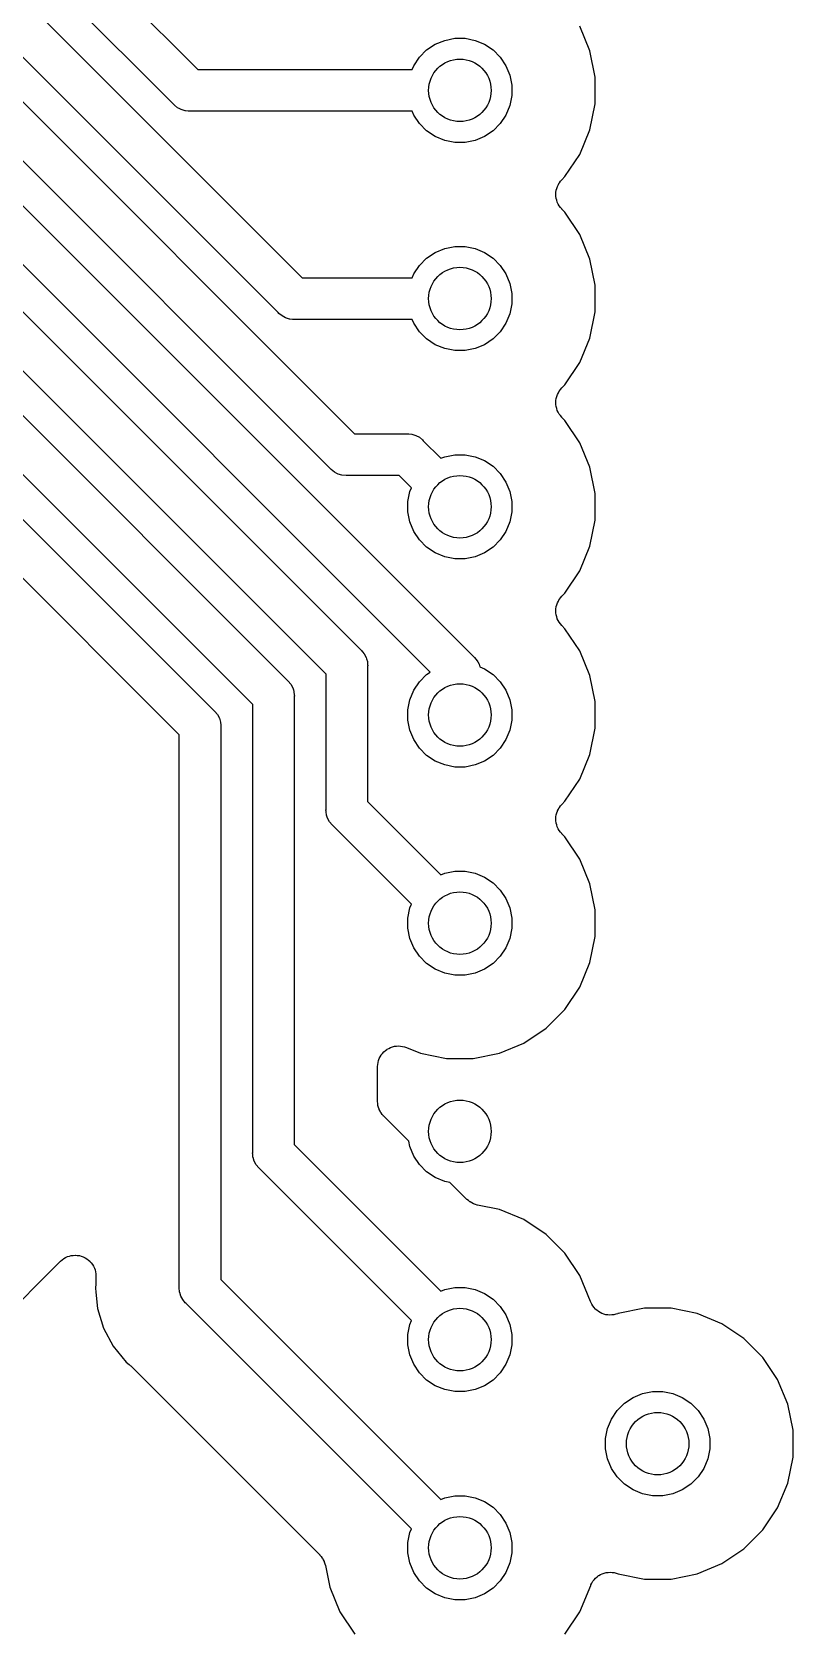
# Model space of a CAD drawing. Extents: x 4.8 to 7.88, y -6.14 to -3.94.
# Drawn here: x 7.4112 to 7.5551, y -5.0157 to -4.7134 of the extents above; entities that cross this region are included whole.
import ezdxf

# ---------------------------------------------------------------- set-up
doc = ezdxf.new("R2010")
doc.units = 0
doc.header["$MEASUREMENT"] = 0
doc.layers.add('BLACK', color=7, linetype='CONTINUOUS')

msp = doc.modelspace()

# ---------------------------------------------------------------- linework, layer by layer
at = {"layer": 'BLACK', "linetype": 'CONTINUOUS'}
for p, q in [((7.19291, -4.47081), (7.44258, -4.72047)), ((7.15926, -4.4764), (7.47223, -4.78937)), ((7.17904, -4.47656), (7.46232, -4.75984)), ((7.43802, -4.72706), (7.18633, -4.47536)), ((7.46768, -4.79595), (7.15267, -4.48095)), ((7.45777, -4.76643), (7.17245, -4.48111)), ((7.16139, -4.49815), (7.49477, -4.83153)), ((7.48653, -4.83442), (7.15684, -4.50473)), ((7.21211, -4.56893), (7.4734, -4.83023)), ((7.46682, -4.83478), (7.20755, -4.57552)), ((7.21333, -4.58978), (7.45953, -4.83598)), ((7.45295, -4.84053), (7.20878, -4.59636)), ((7.20758, -4.60365), (7.44566, -4.84173)), ((7.43907, -4.84628), (7.20303, -4.61024)), ((7.51673, -4.71694), (7.5148, -4.71229)), ((7.48448, -4.71814), (7.48585, -4.71676)), ((7.48585, -4.71676), (7.48746, -4.71569)), ((7.48746, -4.71569), (7.48926, -4.71495)), ((7.48926, -4.71495), (7.49116, -4.71457)), ((7.49116, -4.71457), (7.4931, -4.71457)), ((7.4931, -4.71457), (7.495, -4.71495)), ((7.495, -4.71495), (7.49679, -4.71569)), ((7.49679, -4.71569), (7.4984, -4.71676)), ((7.4984, -4.71676), (7.49977, -4.71814)), ((7.51772, -4.72189), (7.51673, -4.71694)), ((7.4831, -4.72047), (7.4834, -4.71975)), ((7.4834, -4.71975), (7.48448, -4.71814)), ((7.49977, -4.71814), (7.50085, -4.71975)), ((7.50085, -4.71975), (7.50159, -4.72154)), ((7.44258, -4.72047), (7.4831, -4.72047)), ((7.50159, -4.72154), (7.50197, -4.72344)), ((7.51772, -4.72693), (7.51772, -4.72189)), ((7.50197, -4.72538), (7.50159, -4.72728)), ((7.50197, -4.72344), (7.50197, -4.72538)), ((7.43815, -4.72721), (7.43802, -4.72706)), ((7.43875, -4.7277), (7.43815, -4.72721)), ((7.43907, -4.72787), (7.43875, -4.7277)), ((7.43943, -4.72806), (7.43907, -4.72787)), ((7.44017, -4.72829), (7.43943, -4.72806)), ((7.44024, -4.7283), (7.44017, -4.72829)), ((7.44075, -4.72835), (7.44024, -4.7283)), ((7.44094, -4.72837), (7.44075, -4.72835)), ((7.44075, -4.72835), (7.44075, -4.72835)), ((7.44114, -4.72835), (7.44094, -4.72837)), ((7.4831, -4.72835), (7.44114, -4.72835)), ((7.4834, -4.72907), (7.4831, -4.72835)), ((7.50159, -4.72728), (7.50085, -4.72907)), ((7.51673, -4.73187), (7.51772, -4.72693)), ((7.48448, -4.73068), (7.4834, -4.72907)), ((7.48585, -4.73205), (7.48448, -4.73068)), ((7.48746, -4.73313), (7.48585, -4.73205)), ((7.4984, -4.73205), (7.49679, -4.73313)), ((7.49977, -4.73068), (7.4984, -4.73205)), ((7.50085, -4.72907), (7.49977, -4.73068)), ((7.5148, -4.73653), (7.51673, -4.73187)), ((7.48926, -4.73387), (7.48746, -4.73313)), ((7.49116, -4.73425), (7.48926, -4.73387)), ((7.4931, -4.73425), (7.49116, -4.73425)), ((7.495, -4.73387), (7.4931, -4.73425)), ((7.49679, -4.73313), (7.495, -4.73387)), ((7.512, -4.74072), (7.5148, -4.73653)), ((7.51142, -4.74131), (7.512, -4.74072)), ((7.51026, -4.74405), (7.5103, -4.74369)), ((7.51026, -4.74407), (7.51026, -4.74405)), ((7.51026, -4.74408), (7.51026, -4.74407)), ((7.5103, -4.74445), (7.51026, -4.74408)), ((7.5103, -4.74369), (7.51034, -4.74332)), ((7.51034, -4.7433), (7.51035, -4.74329)), ((7.51034, -4.74332), (7.51034, -4.7433)), ((7.51035, -4.74329), (7.51046, -4.74294)), ((7.51046, -4.74294), (7.51056, -4.74258)), ((7.51056, -4.74258), (7.51057, -4.74257)), ((7.51057, -4.74257), (7.51058, -4.74256)), ((7.51058, -4.74256), (7.51075, -4.74223)), ((7.51075, -4.74223), (7.51093, -4.7419)), ((7.51093, -4.7419), (7.51094, -4.74189)), ((7.51094, -4.74188), (7.51118, -4.7416)), ((7.51094, -4.74189), (7.51094, -4.74188)), ((7.51118, -4.7416), (7.51142, -4.74131)), ((7.51033, -4.74482), (7.5103, -4.74445)), ((7.51033, -4.74483), (7.51033, -4.74482)), ((7.51033, -4.74485), (7.51033, -4.74483)), ((7.51044, -4.7452), (7.51033, -4.74485)), ((7.51054, -4.74556), (7.51044, -4.7452)), ((7.51055, -4.74557), (7.51054, -4.74556)), ((7.51055, -4.74558), (7.51055, -4.74557)), ((7.51073, -4.74591), (7.51055, -4.74558)), ((7.5109, -4.74624), (7.51073, -4.74591)), ((7.51091, -4.74625), (7.5109, -4.74624)), ((7.51091, -4.74626), (7.51091, -4.74625)), ((7.51115, -4.74655), (7.51091, -4.74626)), ((7.51138, -4.74684), (7.51115, -4.74655)), ((7.5114, -4.74686), (7.51138, -4.74684)), ((7.51142, -4.74688), (7.5114, -4.74686)), ((7.5114, -4.74686), (7.5114, -4.74686)), ((7.5114, -4.74686), (7.5114, -4.74686)), ((7.512, -4.74747), (7.51142, -4.74688)), ((7.5148, -4.75166), (7.512, -4.74747)), ((7.51673, -4.75632), (7.5148, -4.75166)), ((7.48448, -4.75751), (7.48585, -4.75613)), ((7.48585, -4.75613), (7.48746, -4.75506)), ((7.48746, -4.75506), (7.48926, -4.75432)), ((7.48926, -4.75432), (7.49116, -4.75394)), ((7.49116, -4.75394), (7.4931, -4.75394)), ((7.4931, -4.75394), (7.495, -4.75432)), ((7.495, -4.75432), (7.49679, -4.75506)), ((7.49679, -4.75506), (7.4984, -4.75613)), ((7.4984, -4.75613), (7.49977, -4.75751)), ((7.4831, -4.75984), (7.4834, -4.75912)), ((7.4834, -4.75912), (7.48448, -4.75751)), ((7.49977, -4.75751), (7.50085, -4.75912)), ((7.50085, -4.75912), (7.50159, -4.76091)), ((7.51772, -4.76126), (7.51673, -4.75632)), ((7.46232, -4.75984), (7.4831, -4.75984)), ((7.50159, -4.76091), (7.50197, -4.76281)), ((7.51772, -4.7663), (7.51772, -4.76126)), ((7.50197, -4.76475), (7.50159, -4.76665)), ((7.50197, -4.76281), (7.50197, -4.76475)), ((7.4579, -4.76658), (7.45777, -4.76643)), ((7.4585, -4.76707), (7.4579, -4.76658)), ((7.45918, -4.76743), (7.4585, -4.76707)), ((7.4597, -4.76759), (7.45918, -4.76743)), ((7.45992, -4.76766), (7.4597, -4.76759)), ((7.45999, -4.76767), (7.45992, -4.76766)), ((7.4605, -4.76772), (7.45999, -4.76767)), ((7.46069, -4.76774), (7.4605, -4.76772)), ((7.4605, -4.76772), (7.4605, -4.76772)), ((7.46089, -4.76772), (7.46069, -4.76774)), ((7.4831, -4.76772), (7.46089, -4.76772)), ((7.4834, -4.76844), (7.4831, -4.76772)), ((7.50159, -4.76665), (7.50085, -4.76844)), ((7.51673, -4.77124), (7.51772, -4.7663)), ((7.48448, -4.77005), (7.4834, -4.76844)), ((7.48585, -4.77142), (7.48448, -4.77005)), ((7.49977, -4.77005), (7.4984, -4.77142)), ((7.50085, -4.76844), (7.49977, -4.77005)), ((7.5148, -4.7759), (7.51673, -4.77124)), ((7.48746, -4.7725), (7.48585, -4.77142)), ((7.48926, -4.77324), (7.48746, -4.7725)), ((7.49116, -4.77362), (7.48926, -4.77324)), ((7.4931, -4.77362), (7.49116, -4.77362)), ((7.495, -4.77324), (7.4931, -4.77362)), ((7.49679, -4.7725), (7.495, -4.77324)), ((7.4984, -4.77142), (7.49679, -4.7725)), ((7.512, -4.78009), (7.5148, -4.7759)), ((7.51142, -4.78068), (7.512, -4.78009)), ((7.51026, -4.78342), (7.5103, -4.78306)), ((7.51026, -4.78344), (7.51026, -4.78342)), ((7.51026, -4.78345), (7.51026, -4.78344)), ((7.5103, -4.78382), (7.51026, -4.78345)), ((7.5103, -4.78306), (7.51034, -4.78269)), ((7.51034, -4.78267), (7.51035, -4.78266)), ((7.51034, -4.78269), (7.51034, -4.78267)), ((7.51035, -4.78266), (7.51046, -4.78231)), ((7.51046, -4.78231), (7.51056, -4.78195)), ((7.51056, -4.78195), (7.51057, -4.78194)), ((7.51057, -4.78194), (7.51058, -4.78193)), ((7.51058, -4.78193), (7.51075, -4.7816)), ((7.51075, -4.7816), (7.51093, -4.78127)), ((7.51093, -4.78127), (7.51094, -4.78126)), ((7.51094, -4.78125), (7.51118, -4.78096)), ((7.51094, -4.78126), (7.51094, -4.78125)), ((7.51118, -4.78096), (7.51142, -4.78068)), ((7.51033, -4.78419), (7.5103, -4.78382)), ((7.51033, -4.7842), (7.51033, -4.78419)), ((7.51033, -4.78422), (7.51033, -4.7842)), ((7.51044, -4.78457), (7.51033, -4.78422)), ((7.51054, -4.78493), (7.51044, -4.78457)), ((7.51055, -4.78494), (7.51054, -4.78493)), ((7.51055, -4.78495), (7.51055, -4.78494)), ((7.51073, -4.78528), (7.51055, -4.78495)), ((7.5109, -4.78561), (7.51073, -4.78528)), ((7.51091, -4.78562), (7.5109, -4.78561)), ((7.51091, -4.78563), (7.51091, -4.78562)), ((7.51115, -4.78592), (7.51091, -4.78563)), ((7.51138, -4.78621), (7.51115, -4.78592)), ((7.5114, -4.78623), (7.51138, -4.78621)), ((7.51142, -4.78625), (7.5114, -4.78623)), ((7.5114, -4.78623), (7.5114, -4.78623)), ((7.5114, -4.78623), (7.5114, -4.78623)), ((7.512, -4.78684), (7.51142, -4.78625)), ((7.47223, -4.78937), (7.48209, -4.78937)), ((7.48209, -4.78937), (7.48228, -4.78935)), ((7.48228, -4.78935), (7.48248, -4.78937)), ((7.48248, -4.78937), (7.48248, -4.78937)), ((7.48248, -4.78937), (7.48306, -4.78943)), ((7.48306, -4.78943), (7.4838, -4.78965)), ((7.5148, -4.79103), (7.512, -4.78684)), ((7.4838, -4.78965), (7.48448, -4.79002)), ((7.48448, -4.79002), (7.48508, -4.79051)), ((7.48508, -4.79051), (7.4852, -4.79066)), ((7.4852, -4.79066), (7.48853, -4.79399)), ((7.51673, -4.79569), (7.5148, -4.79103)), ((7.48853, -4.79399), (7.48926, -4.79369)), ((7.48926, -4.79369), (7.49116, -4.79331)), ((7.49116, -4.79331), (7.4931, -4.79331)), ((7.4931, -4.79331), (7.495, -4.79369)), ((7.495, -4.79369), (7.49679, -4.79443)), ((7.49679, -4.79443), (7.4984, -4.7955)), ((7.4984, -4.7955), (7.49977, -4.79688)), ((7.4678, -4.7961), (7.46768, -4.79595)), ((7.4684, -4.7966), (7.4678, -4.7961)), ((7.46885, -4.79683), (7.4684, -4.7966)), ((7.46909, -4.79696), (7.46885, -4.79683)), ((7.46983, -4.79719), (7.46909, -4.79696)), ((7.4706, -4.79726), (7.46983, -4.79719)), ((7.47079, -4.79724), (7.4706, -4.79726)), ((7.48065, -4.79724), (7.47079, -4.79724)), ((7.48296, -4.79955), (7.48065, -4.79724)), ((7.49977, -4.79688), (7.50085, -4.79849)), ((7.50085, -4.79849), (7.50159, -4.80028)), ((7.51772, -4.80063), (7.51673, -4.79569)), ((7.48228, -4.80218), (7.48266, -4.80028)), ((7.48266, -4.80028), (7.48296, -4.79955)), ((7.50159, -4.80028), (7.50197, -4.80218)), ((7.51772, -4.80567), (7.51772, -4.80063)), ((7.48228, -4.80412), (7.48228, -4.80218)), ((7.48266, -4.80602), (7.48228, -4.80412)), ((7.50197, -4.80412), (7.50159, -4.80602)), ((7.50197, -4.80218), (7.50197, -4.80412)), ((7.4834, -4.80781), (7.48266, -4.80602)), ((7.50159, -4.80602), (7.50085, -4.80781)), ((7.51673, -4.81061), (7.51772, -4.80567)), ((7.48448, -4.80942), (7.4834, -4.80781)), ((7.48585, -4.81079), (7.48448, -4.80942)), ((7.49977, -4.80942), (7.4984, -4.81079)), ((7.50085, -4.80781), (7.49977, -4.80942)), ((7.5148, -4.81527), (7.51673, -4.81061)), ((7.48746, -4.81187), (7.48585, -4.81079)), ((7.48926, -4.81261), (7.48746, -4.81187)), ((7.49116, -4.81299), (7.48926, -4.81261)), ((7.4931, -4.81299), (7.49116, -4.81299)), ((7.495, -4.81261), (7.4931, -4.81299)), ((7.49679, -4.81187), (7.495, -4.81261)), ((7.4984, -4.81079), (7.49679, -4.81187)), ((7.512, -4.81946), (7.5148, -4.81527)), ((7.51142, -4.82005), (7.512, -4.81946)), ((7.51026, -4.82279), (7.5103, -4.82243)), ((7.51026, -4.82281), (7.51026, -4.82279)), ((7.5103, -4.82243), (7.51034, -4.82206)), ((7.51034, -4.82204), (7.51035, -4.82203)), ((7.51034, -4.82206), (7.51034, -4.82204)), ((7.51035, -4.82203), (7.51046, -4.82168)), ((7.51046, -4.82168), (7.51056, -4.82132)), ((7.51056, -4.82132), (7.51057, -4.82131)), ((7.51057, -4.82131), (7.51058, -4.8213)), ((7.51058, -4.8213), (7.51075, -4.82097)), ((7.51075, -4.82097), (7.51093, -4.82064)), ((7.51093, -4.82064), (7.51094, -4.82063)), ((7.51094, -4.82062), (7.51118, -4.82034)), ((7.51094, -4.82063), (7.51094, -4.82062)), ((7.51118, -4.82034), (7.51142, -4.82005)), ((7.51026, -4.82282), (7.51026, -4.82281)), ((7.5103, -4.82319), (7.51026, -4.82282)), ((7.51033, -4.82356), (7.5103, -4.82319)), ((7.51033, -4.82357), (7.51033, -4.82356)), ((7.51033, -4.82359), (7.51033, -4.82357)), ((7.51044, -4.82394), (7.51033, -4.82359)), ((7.51054, -4.8243), (7.51044, -4.82394)), ((7.51055, -4.82431), (7.51054, -4.8243)), ((7.51055, -4.82432), (7.51055, -4.82431)), ((7.51073, -4.82465), (7.51055, -4.82432)), ((7.5109, -4.82498), (7.51073, -4.82465)), ((7.51091, -4.82499), (7.5109, -4.82498)), ((7.51091, -4.825), (7.51091, -4.82499)), ((7.51115, -4.82529), (7.51091, -4.825)), ((7.51138, -4.82558), (7.51115, -4.82529)), ((7.5114, -4.8256), (7.51138, -4.82558)), ((7.51142, -4.82562), (7.5114, -4.8256)), ((7.5114, -4.8256), (7.5114, -4.8256)), ((7.5114, -4.8256), (7.5114, -4.8256)), ((7.512, -4.82621), (7.51142, -4.82562)), ((7.5148, -4.8304), (7.512, -4.82621)), ((7.4734, -4.83023), (7.47355, -4.83036)), ((7.47355, -4.83036), (7.47368, -4.83051)), ((7.47368, -4.83051), (7.47368, -4.83051)), ((7.47368, -4.83051), (7.47373, -4.83057)), ((7.47373, -4.83057), (7.47405, -4.83095)), ((7.47405, -4.83095), (7.47441, -4.83164)), ((7.47441, -4.83164), (7.47449, -4.8319)), ((7.49477, -4.83153), (7.49492, -4.83166)), ((7.49492, -4.83166), (7.49542, -4.83226)), ((7.51673, -4.83506), (7.5148, -4.8304)), ((7.46682, -4.86033), (7.46682, -4.83478)), ((7.47449, -4.8319), (7.47464, -4.83238)), ((7.47464, -4.83238), (7.47465, -4.83247)), ((7.47465, -4.83247), (7.47469, -4.83296)), ((7.47469, -4.83296), (7.47469, -4.83296)), ((7.47469, -4.83296), (7.47471, -4.83315)), ((7.47471, -4.83315), (7.47469, -4.83335)), ((7.47469, -4.83335), (7.47469, -4.85889)), ((7.48448, -4.83625), (7.48585, -4.83487)), ((7.48585, -4.83487), (7.48653, -4.83442)), ((7.49542, -4.83226), (7.49552, -4.83246)), ((7.49552, -4.83246), (7.49578, -4.83294)), ((7.49578, -4.83294), (7.49593, -4.83344)), ((7.49593, -4.83344), (7.49679, -4.8338)), ((7.49679, -4.8338), (7.4984, -4.83487)), ((7.4984, -4.83487), (7.49977, -4.83625)), ((7.45953, -4.83598), (7.45968, -4.8361)), ((7.45968, -4.8361), (7.46017, -4.8367)), ((7.46017, -4.8367), (7.46054, -4.83739)), ((7.46054, -4.83739), (7.46066, -4.83778)), ((7.46066, -4.83778), (7.46076, -4.83811)), ((7.48266, -4.83965), (7.4834, -4.83786)), ((7.4834, -4.83786), (7.48448, -4.83625)), ((7.49977, -4.83625), (7.50085, -4.83786)), ((7.50085, -4.83786), (7.50159, -4.83965)), ((7.51772, -4.84), (7.51673, -4.83506)), ((7.45295, -4.92519), (7.45295, -4.84053)), ((7.46076, -4.83811), (7.46076, -4.83813)), ((7.46076, -4.83813), (7.46082, -4.83871)), ((7.46082, -4.83871), (7.46082, -4.83871)), ((7.46082, -4.83871), (7.46084, -4.8389)), ((7.46084, -4.8389), (7.46082, -4.83909)), ((7.46082, -4.83909), (7.46082, -4.92376)), ((7.48228, -4.84155), (7.48266, -4.83965)), ((7.50159, -4.83965), (7.50197, -4.84155)), ((7.51772, -4.84504), (7.51772, -4.84)), ((7.44566, -4.84173), (7.44581, -4.84185)), ((7.44581, -4.84185), (7.4463, -4.84245)), ((7.4463, -4.84245), (7.44666, -4.84313)), ((7.44666, -4.84313), (7.44681, -4.84361)), ((7.44681, -4.84361), (7.44688, -4.84385)), ((7.44688, -4.84385), (7.44689, -4.84387)), ((7.44689, -4.84387), (7.44695, -4.84445)), ((7.48228, -4.84349), (7.48228, -4.84155)), ((7.48266, -4.84539), (7.48228, -4.84349)), ((7.50197, -4.84349), (7.50159, -4.84539)), ((7.50197, -4.84155), (7.50197, -4.84349)), ((7.43907, -4.95069), (7.43907, -4.84628)), ((7.44695, -4.84445), (7.44695, -4.84445)), ((7.44695, -4.84445), (7.44696, -4.84465)), ((7.44696, -4.84465), (7.44695, -4.84484)), ((7.44695, -4.84484), (7.44695, -4.94925)), ((7.4834, -4.84718), (7.48266, -4.84539)), ((7.50159, -4.84539), (7.50085, -4.84718)), ((7.51673, -4.84998), (7.51772, -4.84504)), ((7.48448, -4.84879), (7.4834, -4.84718)), ((7.48585, -4.85016), (7.48448, -4.84879)), ((7.49977, -4.84879), (7.4984, -4.85016)), ((7.50085, -4.84718), (7.49977, -4.84879)), ((7.5148, -4.85464), (7.51673, -4.84998)), ((7.48746, -4.85124), (7.48585, -4.85016)), ((7.48926, -4.85198), (7.48746, -4.85124)), ((7.49116, -4.85236), (7.48926, -4.85198)), ((7.4931, -4.85236), (7.49116, -4.85236)), ((7.495, -4.85198), (7.4931, -4.85236)), ((7.49679, -4.85124), (7.495, -4.85198)), ((7.4984, -4.85016), (7.49679, -4.85124)), ((7.512, -4.85883), (7.5148, -4.85464)), ((7.47469, -4.85889), (7.48853, -4.87273)), ((7.51142, -4.85942), (7.512, -4.85883)), ((7.4668, -4.86052), (7.46682, -4.86033)), ((7.46682, -4.86071), (7.4668, -4.86052)), ((7.46685, -4.861), (7.46682, -4.86071)), ((7.46682, -4.86071), (7.46682, -4.86071)), ((7.46688, -4.86129), (7.46685, -4.861)), ((7.46693, -4.86147), (7.46688, -4.86129)), ((7.4671, -4.86203), (7.46693, -4.86147)), ((7.46747, -4.86272), (7.4671, -4.86203)), ((7.51026, -4.86216), (7.5103, -4.8618)), ((7.5103, -4.8618), (7.51034, -4.86143)), ((7.51034, -4.86141), (7.51035, -4.8614)), ((7.51034, -4.86143), (7.51034, -4.86141)), ((7.51035, -4.8614), (7.51046, -4.86105)), ((7.51046, -4.86105), (7.51056, -4.86069)), ((7.51056, -4.86069), (7.51057, -4.86068)), ((7.51057, -4.86068), (7.51058, -4.86067)), ((7.51058, -4.86067), (7.51075, -4.86034)), ((7.51075, -4.86034), (7.51093, -4.86001)), ((7.51093, -4.86001), (7.51094, -4.86)), ((7.51094, -4.85999), (7.51118, -4.85971)), ((7.51094, -4.86), (7.51094, -4.85999)), ((7.51118, -4.85971), (7.51142, -4.85942)), ((7.46796, -4.86332), (7.46747, -4.86272)), ((7.46811, -4.86344), (7.46796, -4.86332)), ((7.48296, -4.87829), (7.46811, -4.86344)), ((7.51026, -4.86218), (7.51026, -4.86216)), ((7.51026, -4.86219), (7.51026, -4.86218)), ((7.5103, -4.86256), (7.51026, -4.86219)), ((7.51033, -4.86293), (7.5103, -4.86256)), ((7.51033, -4.86294), (7.51033, -4.86293)), ((7.51033, -4.86296), (7.51033, -4.86294)), ((7.51044, -4.86331), (7.51033, -4.86296)), ((7.51054, -4.86367), (7.51044, -4.86331)), ((7.51055, -4.86368), (7.51054, -4.86367)), ((7.51055, -4.86369), (7.51055, -4.86368)), ((7.51073, -4.86402), (7.51055, -4.86369)), ((7.5109, -4.86435), (7.51073, -4.86402)), ((7.51091, -4.86436), (7.5109, -4.86435)), ((7.51091, -4.86437), (7.51091, -4.86436)), ((7.51115, -4.86466), (7.51091, -4.86437)), ((7.51138, -4.86495), (7.51115, -4.86466)), ((7.5114, -4.86497), (7.51138, -4.86495)), ((7.51142, -4.86499), (7.5114, -4.86497)), ((7.5114, -4.86497), (7.5114, -4.86497)), ((7.5114, -4.86497), (7.5114, -4.86497)), ((7.512, -4.86558), (7.51142, -4.86499)), ((7.5148, -4.86977), (7.512, -4.86558)), ((7.51673, -4.87443), (7.5148, -4.86977)), ((7.48853, -4.87273), (7.48926, -4.87243)), ((7.48926, -4.87243), (7.49116, -4.87205)), ((7.49116, -4.87205), (7.4931, -4.87205)), ((7.4931, -4.87205), (7.495, -4.87243)), ((7.495, -4.87243), (7.49679, -4.87317)), ((7.49679, -4.87317), (7.4984, -4.87424)), ((7.4984, -4.87424), (7.49977, -4.87562)), ((7.49977, -4.87562), (7.50085, -4.87723)), ((7.51772, -4.87937), (7.51673, -4.87443)), ((7.48228, -4.88092), (7.48266, -4.87902)), ((7.48266, -4.87902), (7.48296, -4.87829)), ((7.50085, -4.87723), (7.50159, -4.87902)), ((7.50159, -4.87902), (7.50197, -4.88092)), ((7.51772, -4.88441), (7.51772, -4.87937)), ((7.48228, -4.88286), (7.48228, -4.88092)), ((7.48266, -4.88476), (7.48228, -4.88286)), ((7.50197, -4.88286), (7.50159, -4.88476)), ((7.50197, -4.88092), (7.50197, -4.88286)), ((7.4834, -4.88655), (7.48266, -4.88476)), ((7.50159, -4.88476), (7.50085, -4.88655)), ((7.51673, -4.88935), (7.51772, -4.88441)), ((7.48448, -4.88816), (7.4834, -4.88655)), ((7.48585, -4.88953), (7.48448, -4.88816)), ((7.49977, -4.88816), (7.4984, -4.88953)), ((7.50085, -4.88655), (7.49977, -4.88816)), ((7.48746, -4.89061), (7.48585, -4.88953)), ((7.48926, -4.89135), (7.48746, -4.89061)), ((7.49116, -4.89173), (7.48926, -4.89135)), ((7.4931, -4.89173), (7.49116, -4.89173)), ((7.495, -4.89135), (7.4931, -4.89173)), ((7.49679, -4.89061), (7.495, -4.89135)), ((7.4984, -4.88953), (7.49679, -4.89061)), ((7.5148, -4.89401), (7.51673, -4.88935)), ((7.512, -4.8982), (7.5148, -4.89401)), ((7.50844, -4.90177), (7.512, -4.8982)), ((7.50425, -4.90457), (7.50844, -4.90177)), ((7.47689, -4.90749), (7.47707, -4.90716)), ((7.47707, -4.90716), (7.47724, -4.90683)), ((7.47724, -4.90683), (7.47725, -4.90682)), ((7.47725, -4.90682), (7.47726, -4.90681)), ((7.47726, -4.90681), (7.4775, -4.90653)), ((7.4775, -4.90653), (7.47774, -4.90624)), ((7.47774, -4.90623), (7.47775, -4.90622)), ((7.47774, -4.90624), (7.47774, -4.90623)), ((7.47775, -4.90622), (7.47804, -4.90599)), ((7.47804, -4.90599), (7.47833, -4.90575)), ((7.47833, -4.90575), (7.47834, -4.90575)), ((7.47834, -4.90575), (7.47835, -4.90574)), ((7.47835, -4.90574), (7.47868, -4.90557)), ((7.47868, -4.90557), (7.47901, -4.90539)), ((7.47901, -4.90539), (7.47902, -4.90539)), ((7.47902, -4.90539), (7.47903, -4.90539)), ((7.47903, -4.90539), (7.47939, -4.90528)), ((7.47939, -4.90528), (7.47975, -4.90517)), ((7.47975, -4.90517), (7.47976, -4.90517)), ((7.47976, -4.90517), (7.47977, -4.90517)), ((7.47977, -4.90517), (7.48014, -4.90514)), ((7.48014, -4.90514), (7.48051, -4.9051)), ((7.48051, -4.9051), (7.48052, -4.9051)), ((7.48052, -4.9051), (7.48053, -4.9051)), ((7.48053, -4.9051), (7.4809, -4.90514)), ((7.4809, -4.90514), (7.48128, -4.90518)), ((7.48128, -4.90518), (7.48129, -4.90518)), ((7.48129, -4.90518), (7.4813, -4.90518)), ((7.4813, -4.90518), (7.48165, -4.90529)), ((7.48165, -4.90529), (7.48201, -4.9054)), ((7.48201, -4.9054), (7.48466, -4.9065)), ((7.48466, -4.9065), (7.48961, -4.90748)), ((7.49465, -4.90748), (7.49959, -4.9065)), ((7.49959, -4.9065), (7.50425, -4.90457)), ((7.47657, -4.90898), (7.47661, -4.90861)), ((7.47657, -4.909), (7.47657, -4.90898)), ((7.47657, -4.90904), (7.47657, -4.909)), ((7.47657, -4.909), (7.47657, -4.909)), ((7.47657, -4.909), (7.47657, -4.909)), ((7.47657, -4.9156), (7.47657, -4.90904)), ((7.47661, -4.90861), (7.47665, -4.90824)), ((7.47665, -4.90822), (7.47677, -4.90786)), ((7.47665, -4.90823), (7.47665, -4.90822)), ((7.47665, -4.90824), (7.47665, -4.90823)), ((7.47677, -4.90786), (7.47688, -4.9075)), ((7.47688, -4.9075), (7.47689, -4.90749)), ((7.47688, -4.9075), (7.47688, -4.9075)), ((7.48961, -4.90748), (7.49465, -4.90748)), ((7.4766, -4.91597), (7.47657, -4.9156)), ((7.47663, -4.91633), (7.4766, -4.91597)), ((7.47664, -4.91635), (7.47663, -4.91633)), ((7.47664, -4.91637), (7.47664, -4.91635)), ((7.47675, -4.91672), (7.47664, -4.91637)), ((7.47685, -4.91706), (7.47675, -4.91672)), ((7.47686, -4.91708), (7.47685, -4.91706)), ((7.47686, -4.9171), (7.47686, -4.91708)), ((7.47704, -4.91742), (7.47686, -4.9171)), ((7.4772, -4.91775), (7.47704, -4.91742)), ((7.47722, -4.91776), (7.4772, -4.91775)), ((7.47723, -4.91778), (7.47722, -4.91776)), ((7.47745, -4.91806), (7.47723, -4.91778)), ((7.47768, -4.91835), (7.47745, -4.91806)), ((7.47771, -4.91838), (7.47768, -4.91835)), ((7.47772, -4.91839), (7.47771, -4.91838)), ((7.47771, -4.91838), (7.47771, -4.91838)), ((7.47771, -4.91838), (7.47771, -4.91838)), ((7.48246, -4.92313), (7.47772, -4.91839)), ((7.45293, -4.92539), (7.45295, -4.92519)), ((7.45295, -4.92558), (7.45293, -4.92539)), ((7.45299, -4.92599), (7.45295, -4.92558)), ((7.45295, -4.92558), (7.45295, -4.92558)), ((7.46082, -4.92376), (7.48853, -4.95147)), ((7.48266, -4.92413), (7.48246, -4.92313)), ((7.4834, -4.92592), (7.48266, -4.92413)), ((7.453, -4.92616), (7.45299, -4.92599)), ((7.45302, -4.92622), (7.453, -4.92616)), ((7.45323, -4.9269), (7.45302, -4.92622)), ((7.45359, -4.92758), (7.45323, -4.9269)), ((7.45409, -4.92818), (7.45359, -4.92758)), ((7.45424, -4.92831), (7.45409, -4.92818)), ((7.48296, -4.95703), (7.45424, -4.92831)), ((7.48448, -4.92753), (7.4834, -4.92592)), ((7.48585, -4.92891), (7.48448, -4.92753)), ((7.48746, -4.92998), (7.48585, -4.92891)), ((7.48926, -4.93072), (7.48746, -4.92998)), ((7.49026, -4.93092), (7.48926, -4.93072)), ((7.49346, -4.93413), (7.49026, -4.93092)), ((7.49374, -4.93436), (7.49346, -4.93413)), ((7.49402, -4.93459), (7.49374, -4.93436)), ((7.49404, -4.9346), (7.49402, -4.93459)), ((7.49406, -4.93461), (7.49404, -4.9346)), ((7.49437, -4.93479), (7.49406, -4.93461)), ((7.49469, -4.93496), (7.49437, -4.93479)), ((7.49471, -4.93497), (7.49469, -4.93496)), ((7.49473, -4.93498), (7.49471, -4.93497)), ((7.49508, -4.93508), (7.49473, -4.93498)), ((7.49542, -4.93519), (7.49508, -4.93508)), ((7.49547, -4.9352), (7.49542, -4.93519)), ((7.49548, -4.9352), (7.49547, -4.9352)), ((7.49547, -4.9352), (7.49547, -4.9352)), ((7.49547, -4.9352), (7.49547, -4.9352)), ((7.49959, -4.93602), (7.49548, -4.9352)), ((7.50425, -4.93795), (7.49959, -4.93602)), ((7.50844, -4.94075), (7.50425, -4.93795)), ((7.512, -4.94432), (7.50844, -4.94075)), ((7.39554, -4.96688), (7.4166, -4.94582)), ((7.4166, -4.94582), (7.41663, -4.94579)), ((7.41663, -4.94579), (7.41664, -4.94578)), ((7.41663, -4.94579), (7.41663, -4.94579)), ((7.41663, -4.94579), (7.41663, -4.94579)), ((7.41664, -4.94578), (7.41694, -4.94554)), ((7.41694, -4.94554), (7.41723, -4.94531)), ((7.41723, -4.94531), (7.41724, -4.9453)), ((7.41724, -4.9453), (7.41758, -4.94512)), ((7.41724, -4.9453), (7.41724, -4.9453)), ((7.41758, -4.94512), (7.41791, -4.94495)), ((7.41791, -4.94495), (7.41792, -4.94495)), ((7.41792, -4.94495), (7.41829, -4.94484)), ((7.41792, -4.94495), (7.41792, -4.94495)), ((7.41829, -4.94484), (7.41865, -4.94474)), ((7.41865, -4.94474), (7.41866, -4.94473)), ((7.41866, -4.94473), (7.41903, -4.9447)), ((7.41866, -4.94473), (7.41866, -4.94473)), ((7.41903, -4.9447), (7.41941, -4.94467)), ((7.41941, -4.94467), (7.41942, -4.94467)), ((7.41942, -4.94467), (7.41943, -4.94467)), ((7.41943, -4.94467), (7.41979, -4.94471)), ((7.41979, -4.94471), (7.42018, -4.94475)), ((7.42018, -4.94475), (7.42018, -4.94475)), ((7.42018, -4.94475), (7.42019, -4.94475)), ((7.42019, -4.94475), (7.42055, -4.94486)), ((7.42055, -4.94486), (7.42091, -4.94497)), ((7.42091, -4.94497), (7.42092, -4.94498)), ((7.42092, -4.94498), (7.42092, -4.94498)), ((7.42092, -4.94498), (7.42126, -4.94516)), ((7.42126, -4.94516), (7.42159, -4.94534)), ((7.42159, -4.94534), (7.42159, -4.94534)), ((7.42159, -4.94534), (7.4216, -4.94535)), ((7.4216, -4.94535), (7.4219, -4.94559)), ((7.4219, -4.94559), (7.42218, -4.94583)), ((7.42218, -4.94583), (7.42218, -4.94583)), ((7.42218, -4.94583), (7.42219, -4.94584)), ((7.42219, -4.94584), (7.42243, -4.94614)), ((7.42243, -4.94614), (7.42267, -4.94642)), ((7.42267, -4.94642), (7.42267, -4.94643)), ((7.42267, -4.94643), (7.42267, -4.94644)), ((7.42267, -4.94644), (7.42285, -4.94677)), ((7.42285, -4.94677), (7.42303, -4.9471)), ((7.5148, -4.94851), (7.512, -4.94432)), ((7.42303, -4.9471), (7.42303, -4.94711)), ((7.42303, -4.94711), (7.42303, -4.94711)), ((7.42303, -4.94711), (7.42314, -4.94747)), ((7.42314, -4.94747), (7.42325, -4.94784)), ((7.42325, -4.94784), (7.42325, -4.94784)), ((7.42325, -4.94784), (7.42325, -4.94785)), ((7.42325, -4.94785), (7.42329, -4.94822)), ((7.42329, -4.94822), (7.42332, -4.9486)), ((7.42332, -4.94978), (7.4233, -4.94994)), ((7.42332, -4.9486), (7.42332, -4.94972)), ((7.42332, -4.94972), (7.42332, -4.94978)), ((7.44695, -4.94925), (7.48853, -4.99084)), ((7.51685, -4.95345), (7.5148, -4.94851)), ((7.4233, -4.95011), (7.42323, -4.95088)), ((7.42323, -4.95088), (7.4233, -4.95166)), ((7.4233, -4.94994), (7.4233, -4.95011)), ((7.4233, -4.95166), (7.42361, -4.95474)), ((7.43905, -4.95088), (7.43907, -4.95069)), ((7.43907, -4.95108), (7.43905, -4.95088)), ((7.4391, -4.95132), (7.43907, -4.95108)), ((7.43907, -4.95108), (7.43907, -4.95108)), ((7.43913, -4.95165), (7.4391, -4.95132)), ((7.43915, -4.95172), (7.43913, -4.95165)), ((7.43935, -4.9524), (7.43915, -4.95172)), ((7.43972, -4.95308), (7.43935, -4.9524)), ((7.48853, -4.95147), (7.48926, -4.95117)), ((7.48926, -4.95117), (7.49116, -4.95079)), ((7.49116, -4.95079), (7.4931, -4.95079)), ((7.4931, -4.95079), (7.495, -4.95117)), ((7.495, -4.95117), (7.49679, -4.95191)), ((7.49679, -4.95191), (7.4984, -4.95298)), ((7.42361, -4.95474), (7.42473, -4.95845)), ((7.44021, -4.95368), (7.43972, -4.95308)), ((7.44036, -4.9538), (7.44021, -4.95368)), ((7.48296, -4.9964), (7.44036, -4.9538)), ((7.4984, -4.95298), (7.49977, -4.95436)), ((7.49977, -4.95436), (7.50085, -4.95597)), ((7.51688, -4.95356), (7.51685, -4.95345)), ((7.51689, -4.95357), (7.51688, -4.95356)), ((7.51689, -4.95358), (7.51689, -4.95357)), ((7.51707, -4.95391), (7.51689, -4.95358)), ((7.51724, -4.95424), (7.51707, -4.95391)), ((7.51725, -4.95425), (7.51724, -4.95424)), ((7.51725, -4.95426), (7.51725, -4.95425)), ((7.51749, -4.95455), (7.51725, -4.95426)), ((7.51772, -4.95484), (7.51749, -4.95455)), ((7.51773, -4.95485), (7.51772, -4.95484)), ((7.51774, -4.95486), (7.51773, -4.95485)), ((7.51803, -4.95509), (7.51774, -4.95486)), ((7.51831, -4.95533), (7.51803, -4.95509)), ((7.51832, -4.95534), (7.51831, -4.95533)), ((7.51833, -4.95535), (7.51832, -4.95534)), ((7.51866, -4.95553), (7.51833, -4.95535)), ((7.51899, -4.9557), (7.51866, -4.95553)), ((7.519, -4.95571), (7.51899, -4.9557)), ((7.51901, -4.95571), (7.519, -4.95571)), ((7.51937, -4.95582), (7.51901, -4.95571)), ((7.51972, -4.95593), (7.51937, -4.95582)), ((7.52163, -4.95584), (7.52127, -4.95595)), ((7.52199, -4.95574), (7.52163, -4.95584)), ((7.52201, -4.95573), (7.52199, -4.95574)), ((7.52204, -4.95572), (7.52201, -4.95573)), ((7.52201, -4.95573), (7.52201, -4.95573)), ((7.52201, -4.95573), (7.52201, -4.95573)), ((7.52206, -4.95571), (7.52204, -4.95572)), ((7.52701, -4.95472), (7.52206, -4.95571)), ((7.53205, -4.95472), (7.52701, -4.95472)), ((7.53699, -4.95571), (7.53205, -4.95472)), ((7.54165, -4.95764), (7.53699, -4.95571)), ((7.42473, -4.95845), (7.42656, -4.96187)), ((7.48228, -4.95966), (7.48266, -4.95776)), ((7.48266, -4.95776), (7.48296, -4.95703)), ((7.50085, -4.95597), (7.50159, -4.95776)), ((7.50159, -4.95776), (7.50197, -4.95966)), ((7.51973, -4.95593), (7.51972, -4.95593)), ((7.51974, -4.95594), (7.51973, -4.95593)), ((7.52011, -4.95598), (7.51974, -4.95594)), ((7.52048, -4.95602), (7.52011, -4.95598)), ((7.52049, -4.95602), (7.52048, -4.95602)), ((7.52051, -4.95602), (7.52049, -4.95602)), ((7.52088, -4.95598), (7.52051, -4.95602)), ((7.52125, -4.95595), (7.52088, -4.95598)), ((7.52126, -4.95595), (7.52125, -4.95595)), ((7.52127, -4.95595), (7.52126, -4.95595)), ((7.54584, -4.96044), (7.54165, -4.95764)), ((7.42656, -4.96187), (7.42902, -4.96487)), ((7.48228, -4.9616), (7.48228, -4.95966)), ((7.48266, -4.9635), (7.48228, -4.9616)), ((7.50197, -4.9616), (7.50159, -4.9635)), ((7.50197, -4.95966), (7.50197, -4.9616)), ((7.54941, -4.964), (7.54584, -4.96044)), ((7.42902, -4.96487), (7.42962, -4.96536)), ((7.4834, -4.96529), (7.48266, -4.9635)), ((7.50159, -4.9635), (7.50085, -4.96529)), ((7.55221, -4.96819), (7.54941, -4.964)), ((7.42962, -4.96536), (7.42967, -4.9654)), ((7.42967, -4.9654), (7.42978, -4.96552)), ((7.42978, -4.96552), (7.42991, -4.96562)), ((7.42991, -4.96562), (7.46562, -5.00134)), ((7.48448, -4.9669), (7.4834, -4.96529)), ((7.48585, -4.96828), (7.48448, -4.9669)), ((7.49977, -4.9669), (7.4984, -4.96828)), ((7.50085, -4.96529), (7.49977, -4.9669)), ((7.48746, -4.96935), (7.48585, -4.96828)), ((7.48926, -4.97009), (7.48746, -4.96935)), ((7.49116, -4.97047), (7.48926, -4.97009)), ((7.4931, -4.97047), (7.49116, -4.97047)), ((7.495, -4.97009), (7.4931, -4.97047)), ((7.49679, -4.96935), (7.495, -4.97009)), ((7.4984, -4.96828), (7.49679, -4.96935)), ((7.52487, -4.97159), (7.52666, -4.97085)), ((7.52666, -4.97085), (7.52856, -4.97047)), ((7.52856, -4.97047), (7.5305, -4.97047)), ((7.5305, -4.97047), (7.5324, -4.97085)), ((7.5324, -4.97085), (7.53419, -4.97159)), ((7.55413, -4.97285), (7.55221, -4.96819)), ((7.52188, -4.97404), (7.52325, -4.97267)), ((7.52325, -4.97267), (7.52487, -4.97159)), ((7.53419, -4.97159), (7.5358, -4.97267)), ((7.5358, -4.97267), (7.53717, -4.97404)), ((7.55512, -4.97779), (7.55413, -4.97285)), ((7.52006, -4.97744), (7.52081, -4.97565)), ((7.52081, -4.97565), (7.52188, -4.97404)), ((7.53717, -4.97404), (7.53825, -4.97565)), ((7.53825, -4.97565), (7.53899, -4.97744)), ((7.51969, -4.97935), (7.52006, -4.97744)), ((7.51969, -4.98128), (7.51969, -4.97935)), ((7.53899, -4.97744), (7.53937, -4.97935)), ((7.53937, -4.97935), (7.53937, -4.98128)), ((7.55512, -4.98284), (7.55512, -4.97779)), ((7.52006, -4.98319), (7.51969, -4.98128)), ((7.53937, -4.98128), (7.53899, -4.98319)), ((7.55413, -4.98778), (7.55512, -4.98284)), ((7.52081, -4.98498), (7.52006, -4.98319)), ((7.52188, -4.98659), (7.52081, -4.98498)), ((7.53825, -4.98498), (7.53717, -4.98659)), ((7.53899, -4.98319), (7.53825, -4.98498)), ((7.52325, -4.98796), (7.52188, -4.98659)), ((7.52487, -4.98904), (7.52325, -4.98796)), ((7.52666, -4.98978), (7.52487, -4.98904)), ((7.53419, -4.98904), (7.5324, -4.98978)), ((7.5358, -4.98796), (7.53419, -4.98904)), ((7.53717, -4.98659), (7.5358, -4.98796)), ((7.55221, -4.99244), (7.55413, -4.98778)), ((7.48853, -4.99084), (7.48926, -4.99054)), ((7.48926, -4.99054), (7.49116, -4.99016)), ((7.49116, -4.99016), (7.4931, -4.99016)), ((7.4931, -4.99016), (7.495, -4.99054)), ((7.495, -4.99054), (7.49679, -4.99128)), ((7.49679, -4.99128), (7.4984, -4.99235)), ((7.52856, -4.99016), (7.52666, -4.98978)), ((7.5305, -4.99016), (7.52856, -4.99016)), ((7.5324, -4.98978), (7.5305, -4.99016)), ((7.4984, -4.99235), (7.49977, -4.99373)), ((7.49977, -4.99373), (7.50085, -4.99534)), ((7.54941, -4.99663), (7.55221, -4.99244)), ((7.48228, -4.99903), (7.48266, -4.99713)), ((7.48266, -4.99713), (7.48296, -4.9964)), ((7.50085, -4.99534), (7.50159, -4.99713)), ((7.50159, -4.99713), (7.50197, -4.99903)), ((7.54584, -5.00019), (7.54941, -4.99663)), ((7.48228, -5.00097), (7.48228, -4.99903)), ((7.48266, -5.00287), (7.48228, -5.00097)), ((7.50197, -5.00097), (7.50159, -5.00287)), ((7.50197, -4.99903), (7.50197, -5.00097)), ((7.54165, -5.00299), (7.54584, -5.00019)), ((7.46562, -5.00134), (7.46563, -5.00134)), ((7.46563, -5.00134), (7.46563, -5.00134)), ((7.46563, -5.00134), (7.46563, -5.00134)), ((7.46563, -5.00134), (7.46566, -5.00138)), ((7.46566, -5.00138), (7.46589, -5.00166)), ((7.46589, -5.00166), (7.46612, -5.00194)), ((7.46612, -5.00194), (7.46613, -5.00196)), ((7.46613, -5.00196), (7.46614, -5.00198)), ((7.46614, -5.00198), (7.46631, -5.0023)), ((7.46631, -5.0023), (7.46648, -5.00262)), ((7.46648, -5.00262), (7.46648, -5.00264)), ((7.46648, -5.00264), (7.46649, -5.00266)), ((7.46649, -5.00266), (7.4666, -5.00301)), ((7.4666, -5.00301), (7.4667, -5.00335)), ((7.4667, -5.00335), (7.46752, -5.00746)), ((7.4834, -5.00466), (7.48266, -5.00287)), ((7.50159, -5.00287), (7.50085, -5.00466)), ((7.53699, -5.00492), (7.54165, -5.00299)), ((7.48448, -5.00627), (7.4834, -5.00466)), ((7.48585, -5.00765), (7.48448, -5.00627)), ((7.49977, -5.00627), (7.4984, -5.00765)), ((7.50085, -5.00466), (7.49977, -5.00627)), ((7.5148, -5.01212), (7.51686, -5.00715)), ((7.51686, -5.00715), (7.5169, -5.00702)), ((7.5169, -5.00702), (7.51691, -5.00701)), ((7.51691, -5.007), (7.51709, -5.00667)), ((7.51691, -5.00701), (7.51691, -5.007)), ((7.51709, -5.00667), (7.51727, -5.00634)), ((7.51727, -5.00634), (7.51728, -5.00633)), ((7.51728, -5.00632), (7.51753, -5.00604)), ((7.51728, -5.00633), (7.51728, -5.00632)), ((7.51753, -5.00604), (7.51776, -5.00575)), ((7.51776, -5.00575), (7.51777, -5.00574)), ((7.51777, -5.00574), (7.51778, -5.00573)), ((7.51778, -5.00573), (7.51807, -5.0055)), ((7.51807, -5.0055), (7.51836, -5.00527)), ((7.51836, -5.00527), (7.51837, -5.00526)), ((7.51837, -5.00526), (7.51838, -5.00525)), ((7.51838, -5.00525), (7.51871, -5.00508)), ((7.51871, -5.00508), (7.51904, -5.00491)), ((7.51904, -5.00491), (7.51905, -5.0049)), ((7.51905, -5.0049), (7.51906, -5.0049)), ((7.51906, -5.0049), (7.51942, -5.00479)), ((7.51942, -5.00479), (7.51977, -5.00469)), ((7.51977, -5.00469), (7.51979, -5.00468)), ((7.51979, -5.00468), (7.5198, -5.00468)), ((7.5198, -5.00468), (7.52017, -5.00465)), ((7.52017, -5.00465), (7.52054, -5.00461)), ((7.52054, -5.00461), (7.52055, -5.00461)), ((7.52055, -5.00461), (7.52056, -5.00461)), ((7.52056, -5.00461), (7.52094, -5.00465)), ((7.52094, -5.00465), (7.5213, -5.00469)), ((7.5213, -5.00469), (7.52131, -5.00469)), ((7.52131, -5.00469), (7.52133, -5.00469)), ((7.52133, -5.00469), (7.52168, -5.0048)), ((7.52168, -5.0048), (7.52204, -5.00491)), ((7.52204, -5.00491), (7.52206, -5.00492)), ((7.52206, -5.00492), (7.52701, -5.00591)), ((7.52701, -5.00591), (7.53205, -5.00591)), ((7.53205, -5.00591), (7.53699, -5.00492)), ((7.46752, -5.00746), (7.46945, -5.01212)), ((7.48746, -5.00872), (7.48585, -5.00765)), ((7.48926, -5.00946), (7.48746, -5.00872)), ((7.49116, -5.00984), (7.48926, -5.00946)), ((7.4931, -5.00984), (7.49116, -5.00984)), ((7.495, -5.00946), (7.4931, -5.00984)), ((7.49679, -5.00872), (7.495, -5.00946)), ((7.4984, -5.00765), (7.49679, -5.00872)), ((7.46945, -5.01212), (7.47225, -5.01631)), ((7.512, -5.01631), (7.5148, -5.01212))]:
    msp.add_line(p, q, dxfattribs=at)
at = {"layer": 'BLACK'}
for centre in [(7.49213, -4.72441), (7.49213, -4.76378), (7.49213, -4.80315), (7.49213, -4.84252), (7.49213, -4.88189), (7.49213, -4.92126), (7.49213, -4.96063), (7.52953, -4.98031), (7.49213, -5)]:
    msp.add_circle(centre, 0.00591, dxfattribs=at)

doc.saveas('drawing.dxf')
